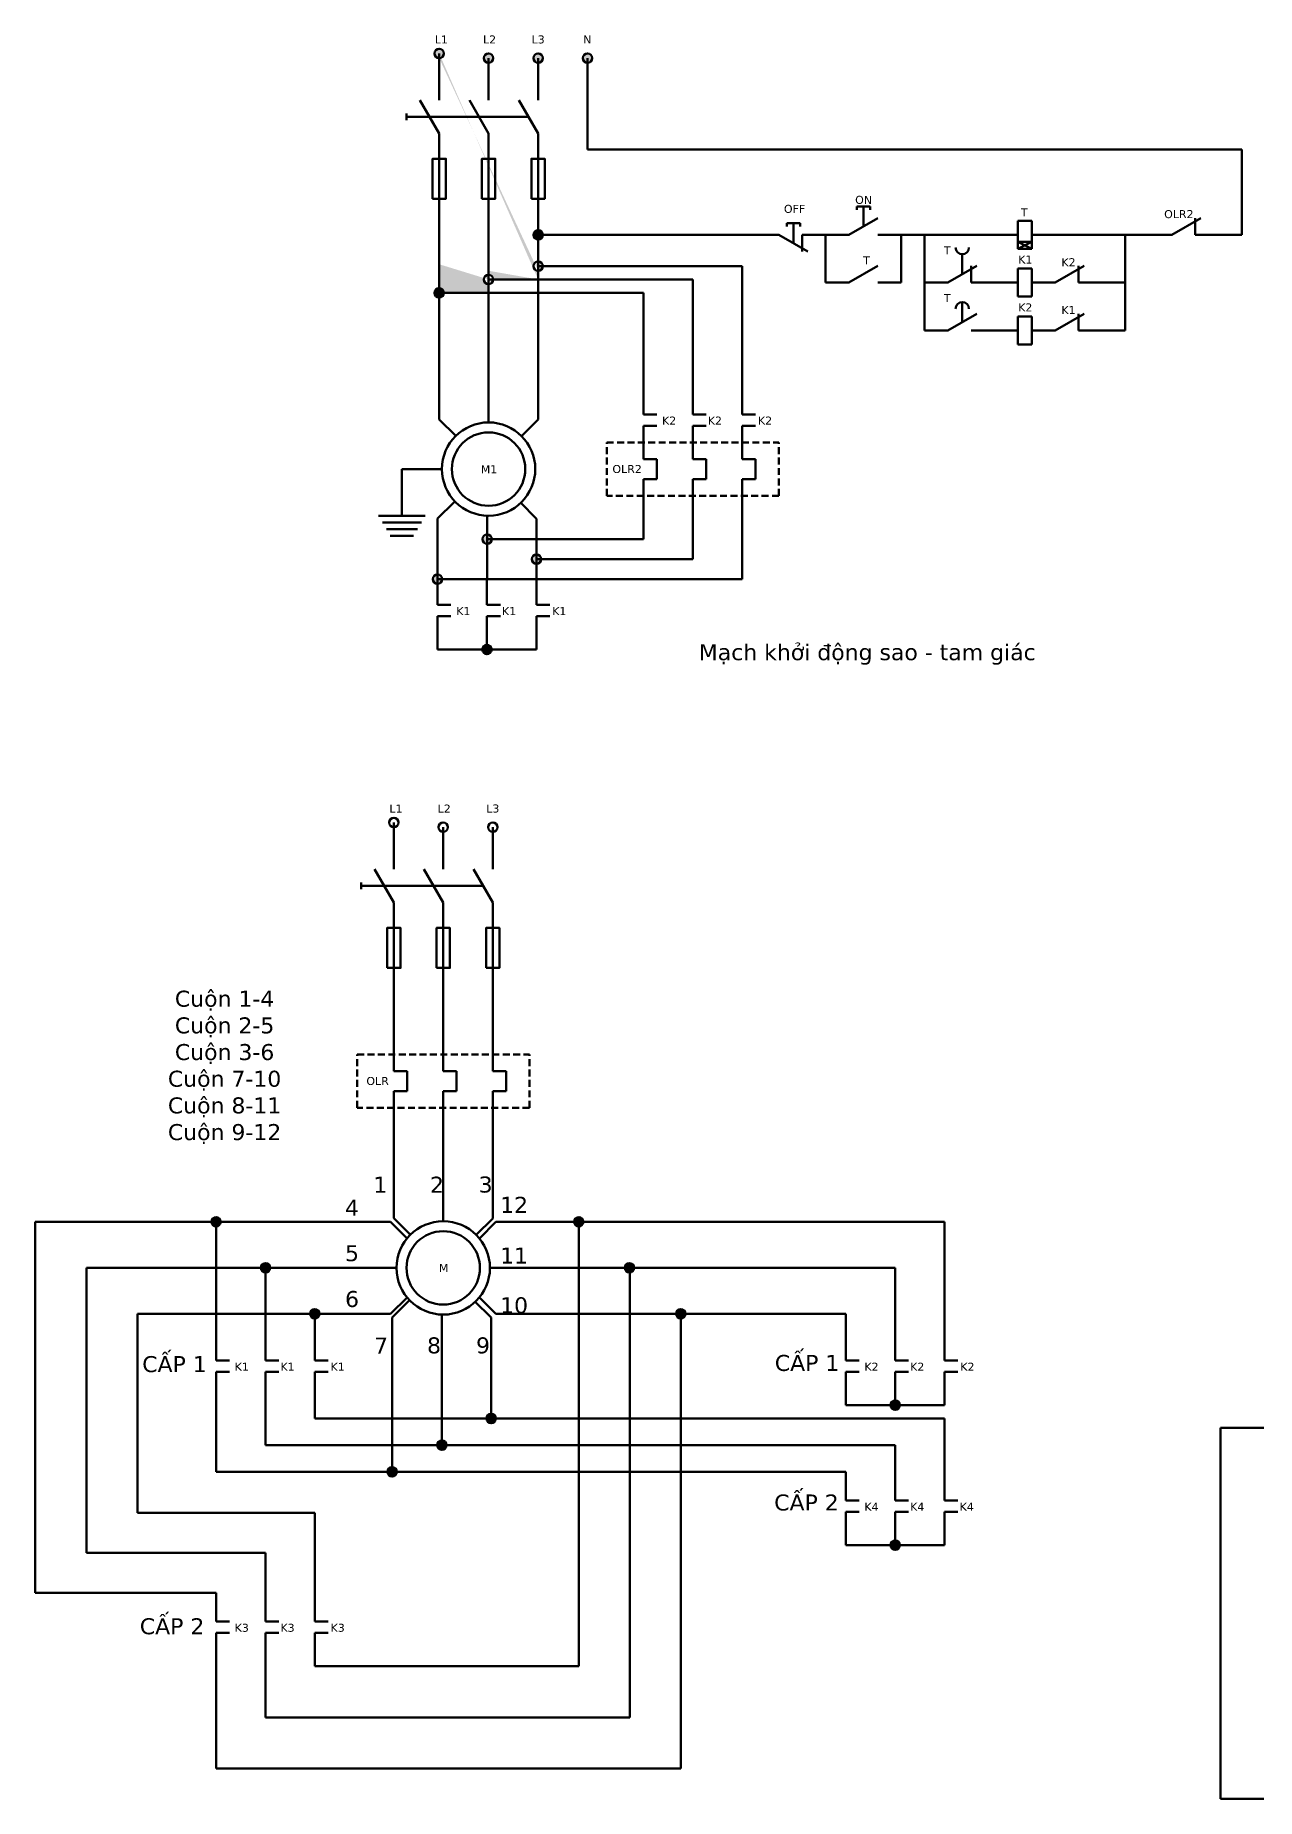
# Model space of a CAD drawing. Header units: inches. Extents: x -249378 to 8604139, y -7721310 to 888715.
# Drawn here: x -92131 to 823686, y -7393962 to -6071669 of the extents above; entities that cross this region are included whole.
import ezdxf

# ---------------------------------------------------------------- set-up
doc = ezdxf.new("R2010")
doc.units = ezdxf.units.IN
doc.header["$LTSCALE"] = 130
doc.header["$MEASUREMENT"] = 0
doc.linetypes.add('DASHED', pattern=[0.75, 0.5, -0.25])
doc.styles.add('khong-ren', font='verdana_0.ttf', dxfattribs={"height": 400})

msp = doc.modelspace()

# ---------------------------------------------------------------- hatches: boundary and pattern name
at = {"lineweight": 70, "ltscale": 130}
h = msp.add_hatch(color=256, dxfattribs=at)
edge = h.paths.add_edge_path()
edge.add_arc((322000, -6088806), 3500, 0, 360)
edge = h.paths.add_edge_path()
edge.add_arc((284877, -6088806), 3500, 0, 360)
edge = h.paths.add_edge_path(flags=17)
edge.add_arc((247754, -6088806), 3500, 0, 360)
edge = h.paths.add_edge_path()
edge.add_arc((210714, -6085306), 3500, 0, 360)
edge = h.paths.add_edge_path()
edge.add_arc((284877, -6244741), 3500, 0, 360)
edge = h.paths.add_edge_path(flags=16)
edge.add_arc((247754, -6254741), 3500, 0, 360)
edge = h.paths.add_edge_path()
edge.add_line((210714, -6088806), (210714, -6085306))
edge.add_line((284877, -6254741), (247754, -6254741))
edge.add_line((247754, -6264741), (210714, -6264741))
edge.add_line((210714, -6254741), (210714, -6243367))
edge.add_line((247754, -6254741), (247754, -6248257))
edge.add_line((284877, -6254741), (284877, -6248257))
h = msp.add_hatch(color=256, dxfattribs=at)
edge = h.paths.add_edge_path()
edge.add_arc((284877, -6221265), 3500, 0, 360)
h = msp.add_hatch(color=256, dxfattribs=at)
edge = h.paths.add_edge_path()
edge.add_arc((210714, -6264741), 3500, 0, 360)
h = msp.add_hatch(color=256, dxfattribs=at)
edge = h.paths.add_edge_path()
edge.add_arc((209523, -6479447), 3500, 0, 360)
edge = h.paths.add_edge_path()
edge.add_arc((246646, -6449447), 3500, 0, 360)
edge = h.paths.add_edge_path()
edge.add_arc((283686, -6464447), 3500, 0, 360)
h = msp.add_hatch(color=256, dxfattribs=at)
edge = h.paths.add_edge_path()
edge.add_arc((246563, -6532303), 3500, 0, 360)
h = msp.add_hatch(color=256, dxfattribs=at)
edge = h.paths.add_edge_path()
edge.add_arc((43391, -6961443), 3500, 0, 360)
h = msp.add_hatch(color=256, dxfattribs=at)
edge = h.paths.add_edge_path()
edge.add_arc((315316, -6961443), 3500, 0, 360)
h = msp.add_hatch(color=256, dxfattribs=at)
edge = h.paths.add_edge_path()
edge.add_arc((80431, -6995940), 3500, 0, 360)
h = msp.add_hatch(color=256, dxfattribs=at)
edge = h.paths.add_edge_path()
edge.add_arc((353500, -6995940), 3500, 0, 360)
h = msp.add_hatch(color=256, dxfattribs=at)
edge = h.paths.add_edge_path()
edge.add_arc((117554, -7030436), 3500, 0, 360)
h = msp.add_hatch(color=256, dxfattribs=at)
edge = h.paths.add_edge_path()
edge.add_arc((391931, -7030436), 3500, 0, 360)
h = msp.add_hatch(color=256, dxfattribs=at)
edge = h.paths.add_edge_path()
edge.add_arc((552567, -7098870), 3500, 0, 360)
h = msp.add_hatch(color=256, dxfattribs=at)
edge = h.paths.add_edge_path()
edge.add_arc((249681, -7108870), 3500, 0, 360)
h = msp.add_hatch(color=256, dxfattribs=at)
edge = h.paths.add_edge_path()
edge.add_arc((212641, -7128870), 3500, 0, 360)
h = msp.add_hatch(color=256, dxfattribs=at)
edge = h.paths.add_edge_path()
edge.add_arc((175518, -7148870), 3500, 0, 360)
h = msp.add_hatch(color=256, dxfattribs=at)
edge = h.paths.add_edge_path()
edge.add_arc((552567, -7203870), 3500, 0, 360)

# ---------------------------------------------------------------- linework, layer by layer
for p, q in [((210714, -6088806), (210714, -6085306)), ((322000, -6120290), (322000, -6157282)), ((223497, -6132790), (277660, -6132790)), ((322000, -6157282), (812627, -6157282)), ((812627, -6221265), (812627, -6157282)), ((210714, -6194274), (210714, -6248257)), ((247754, -6194274), (247754, -6248257)), ((284877, -6194274), (284877, -6248257)), ((284877, -6221265), (465477, -6221265)), ((210714, -6254741), (210714, -6243367)), ((247754, -6254741), (247754, -6248257)), ((363814, -6244741), (284877, -6244741)), ((284877, -6254741), (284877, -6248257)), ((363814, -6244741), (437977, -6244741)), ((437977, -6244741), (437977, -6254741)), ((210714, -6334741), (210714, -6254741)), ((247754, -6264741), (210714, -6264741)), ((284877, -6254741), (247754, -6254741)), ((247754, -6334741), (247754, -6254741)), ((363814, -6264741), (247754, -6264741)), ((400854, -6254741), (284877, -6254741)), ((284877, -6334741), (284877, -6254741)), ((363814, -6334447), (363814, -6264741)), ((400854, -6264741), (400854, -6254741)), ((400854, -6334447), (400854, -6264741)), ((437977, -6324447), (437977, -6254741)), ((363814, -6355931), (373814, -6355931)), ((400854, -6355931), (410854, -6355931)), ((437977, -6355931), (447977, -6355931)), ((197752, -6396947), (182752, -6396947)), ((182754, -6396947), (182754, -6431947)), ((212754, -6396947), (197754, -6396947)), ((182754, -6431947), (165254, -6431947)), ((182754, -6436947), (168170, -6436947)), ((182754, -6431947), (200254, -6431947)), ((182754, -6436947), (197337, -6436947)), ((363814, -6429447), (363814, -6449447)), ((400854, -6431654), (400854, -6449447)), ((437977, -6429531), (437977, -6464447)), ((182754, -6441947), (171087, -6441947)), ((182754, -6446947), (174004, -6446947)), ((182754, -6441947), (194420, -6441947)), ((182754, -6446947), (191504, -6446947)), ((363814, -6449447), (246646, -6449447)), ((400854, -6449447), (400854, -6464447)), ((209523, -6459136), (209523, -6479447)), ((246646, -6459136), (246646, -6479447)), ((283686, -6459136), (283686, -6479447)), ((400854, -6464447), (283686, -6464447)), ((437977, -6464447), (437977, -6479447)), ((437977, -6479447), (209523, -6479447)), ((209523, -6498787), (219523, -6498787)), ((246563, -6498787), (256563, -6498787)), ((283686, -6498787), (293686, -6498787)), ((209523, -6532303), (283686, -6532303)), ((176709, -6665496), (176709, -6661996)), ((189492, -6709480), (243655, -6709480)), ((176709, -6770963), (176709, -6824947)), ((213749, -6770963), (213749, -6824947)), ((250872, -6770963), (250872, -6824947)), ((176709, -6831430), (176709, -6820057)), ((176709, -6848321), (176709, -6831430)), ((213749, -6831430), (213749, -6824947)), ((213749, -6848321), (213749, -6831430)), ((250872, -6831430), (250872, -6824947)), ((250872, -6848321), (250872, -6831430)), ((176709, -6890083), (176709, -6863321)), ((213749, -6890083), (213749, -6863321)), ((250872, -6890083), (250872, -6863321)), ((176709, -6919064), (176709, -6890083)), ((213749, -6919064), (213749, -6890083)), ((250872, -6919064), (250872, -6890083)), ((176709, -6933733), (176709, -6919064)), ((213749, -6933733), (213749, -6919064)), ((250872, -6933733), (250872, -6919064)), ((43391, -6961443), (-92131, -6961443)), ((-92131, -6961443), (-92131, -7179673)), ((149169, -6961443), (43391, -6961443)), ((43391, -6961443), (43391, -7043870)), ((278245, -6961443), (390623, -6961443)), ((315316, -6961443), (315316, -7294673)), ((390623, -6961443), (589690, -6961443)), ((589690, -6961443), (589690, -7043870)), ((80431, -6995940), (-53823, -6995940)), ((-53823, -7030436), (-53823, -6995940)), ((151542, -6995940), (80431, -6995940)), ((80431, -6995940), (80431, -7043870)), ((275955, -6995940), (353500, -6995940)), ((353500, -6995940), (552567, -6995940)), ((353624, -7294673), (353624, -6995940)), ((552567, -6995940), (552567, -7043870)), ((-53823, -7030436), (-53823, -7179673)), ((117554, -7030436), (-15516, -7030436)), ((-15516, -7030436), (-15516, -7179673)), ((149252, -7030436), (117554, -7030436)), ((117554, -7030436), (117554, -7043870)), ((278329, -7030436), (316460, -7030436)), ((316460, -7030436), (515528, -7030436)), ((391931, -7332981), (391931, -7030436)), ((515528, -7030436), (515528, -7043870)), ((175518, -7148870), (175518, -7058129)), ((212641, -7058129), (212641, -7128870)), ((249681, -7058129), (249681, -7108870)), ((43391, -7065354), (53391, -7065354)), ((80431, -7065354), (90431, -7065354)), ((117554, -7065354), (127554, -7065354)), ((515528, -7065354), (525528, -7065354)), ((552567, -7065354), (562567, -7065354)), ((589690, -7065354), (599690, -7065354)), ((43391, -7098870), (43391, -7148870)), ((80431, -7128870), (80431, -7098870)), ((117554, -7098870), (117554, -7108870)), ((515528, -7098870), (589690, -7098870)), ((212641, -7108870), (117554, -7108870)), ((249681, -7108870), (212641, -7108870)), ((249681, -7108870), (589690, -7108870)), ((589690, -7108870), (589690, -7148870)), ((931959, -7115732), (796437, -7115732)), ((796437, -7115732), (796437, -7333962)), ((212641, -7128870), (80431, -7128870)), ((212641, -7128870), (552567, -7128870)), ((552567, -7128870), (552567, -7148870)), ((43391, -7148870), (175518, -7148870)), ((175518, -7148870), (515528, -7148870)), ((-92131, -7179673), (-92131, -7209673)), ((-53823, -7179673), (-53823, -7209673)), ((-15516, -7179673), (43391, -7179673)), ((43391, -7179673), (117554, -7179673)), ((117554, -7179673), (117554, -7239673)), ((515528, -7170354), (525528, -7170354)), ((552567, -7170354), (562567, -7170354)), ((589690, -7170354), (599690, -7170354)), ((515528, -7203923), (589690, -7203923)), ((-92131, -7209673), (-92131, -7239673)), ((-53823, -7209673), (43391, -7209673)), ((43391, -7209673), (80431, -7209673)), ((80431, -7209673), (80431, -7239673)), ((-92131, -7239673), (43391, -7239673)), ((43391, -7261157), (53391, -7261157)), ((80431, -7261157), (90431, -7261157)), ((117554, -7261157), (127554, -7261157)), ((43391, -7371288), (43391, -7294673)), ((80431, -7332981), (80431, -7294673)), ((117554, -7294673), (191717, -7294673)), ((191717, -7294673), (315316, -7294673)), ((353624, -7294673), (353624, -7332981)), ((154594, -7332981), (80431, -7332981)), ((353624, -7332981), (154594, -7332981)), ((391931, -7332981), (391931, -7371288)), ((796437, -7333962), (796437, -7363962)), ((796437, -7363962), (796437, -7393962)), ((117554, -7371288), (43391, -7371288)), ((391931, -7371288), (117554, -7371288)), ((796437, -7393962), (931959, -7393962))]:
    msp.add_line(p, q, dxfattribs=at)
at = {"lineweight": 70, "ltscale": 80}
for p, q in [((210714, -6113806), (210714, -6088806)), ((210714, -6120290), (210714, -6095290)), ((247754, -6113806), (247754, -6088806)), ((247754, -6120290), (247754, -6095290)), ((284877, -6113806), (284877, -6088806)), ((284877, -6120290), (284877, -6095290)), ((322000, -6113806), (322000, -6088806)), ((322000, -6120290), (322000, -6095290)), ((186280, -6132790), (223497, -6132790)), ((210714, -6170290), (210714, -6145290)), ((247754, -6170290), (247754, -6145290)), ((284877, -6170290), (284877, -6145290)), ((210714, -6176774), (210714, -6151774)), ((247754, -6176774), (247754, -6151774)), ((284877, -6176774), (284877, -6151774)), ((210714, -6194274), (210714, -6176774)), ((210714, -6194274), (210714, -6183257)), ((247754, -6194274), (247754, -6176774)), ((247754, -6194274), (247754, -6183257)), ((284877, -6194274), (284877, -6176774)), ((284877, -6194274), (284877, -6183257)), ((528802, -6200015), (523802, -6200015)), ((523802, -6200015), (523802, -6202515)), ((528802, -6215015), (528802, -6200015)), ((528802, -6200015), (533802, -6200015)), ((533802, -6200015), (533802, -6202515)), ((476302, -6212515), (471302, -6212515)), ((471302, -6212515), (471302, -6215015)), ((476302, -6227515), (476302, -6212515)), ((476302, -6212515), (481302, -6212515)), ((481302, -6212515), (481302, -6215015)), ((517977, -6221265), (539627, -6208765)), ((644627, -6221265), (644627, -6210765)), ((655127, -6210765), (644627, -6210765)), ((655127, -6231765), (655127, -6210765)), ((760127, -6221265), (781778, -6208765)), ((777627, -6208765), (777627, -6221265)), ((465477, -6221265), (487127, -6233765)), ((482977, -6221265), (482977, -6233765)), ((482977, -6221265), (517977, -6221265)), ((500477, -6221265), (500477, -6257113)), ((539627, -6221265), (574627, -6221265)), ((557127, -6257113), (557127, -6221265)), ((574627, -6221265), (609627, -6221265)), ((574627, -6221265), (574627, -6257113)), ((609627, -6221265), (644627, -6221265)), ((644627, -6231765), (644627, -6221265)), ((644627, -6226515), (655127, -6226515)), ((644627, -6226515), (655127, -6231765)), ((655127, -6226515), (644627, -6231765)), ((655127, -6221265), (690127, -6221265)), ((690127, -6221265), (725127, -6221265)), ((725127, -6292961), (725127, -6221265)), ((725127, -6221265), (760127, -6221265)), ((777627, -6221265), (812627, -6221265)), ((602953, -6250863), (602953, -6235863)), ((644627, -6231765), (655127, -6231765)), ((517977, -6257113), (539627, -6244613)), ((592127, -6257113), (613778, -6244613)), ((609627, -6244613), (609627, -6257113)), ((644627, -6257113), (644627, -6246613)), ((655127, -6246613), (644627, -6246613)), ((655127, -6267613), (655127, -6246613)), ((672627, -6257113), (694278, -6244613)), ((690127, -6244613), (690127, -6257113)), ((500477, -6257113), (517977, -6257113)), ((539627, -6257113), (557127, -6257113)), ((574627, -6257113), (592127, -6257113)), ((574627, -6257113), (574627, -6292961)), ((609627, -6257113), (644627, -6257113)), ((644627, -6267613), (644627, -6257113)), ((644627, -6267613), (655127, -6267613)), ((655127, -6257113), (672627, -6257113)), ((690127, -6257113), (725127, -6257113)), ((592127, -6292961), (613778, -6280461)), ((602953, -6286711), (602953, -6271711)), ((672627, -6292961), (694278, -6280461)), ((690127, -6280461), (690127, -6292961)), ((574627, -6292961), (592127, -6292961)), ((609627, -6292961), (644627, -6292961)), ((644627, -6292961), (644627, -6282461)), ((655127, -6282461), (644627, -6282461)), ((644627, -6303461), (644627, -6292961)), ((655127, -6303461), (655127, -6282461)), ((655127, -6292961), (672627, -6292961)), ((690127, -6292961), (725127, -6292961)), ((644627, -6303461), (655127, -6303461)), ((437977, -6349447), (437977, -6324447)), ((437977, -6355931), (437977, -6330931)), ((210714, -6359741), (210714, -6334741)), ((247754, -6361947), (247754, -6334741)), ((284877, -6359824), (284877, -6334741)), ((363814, -6349447), (363814, -6334447)), ((363814, -6355931), (363814, -6334447)), ((400854, -6349447), (400854, -6334447)), ((400854, -6355931), (400854, -6334447)), ((223088, -6372115), (210714, -6359741)), ((272502, -6372199), (284877, -6359824)), ((363814, -6389447), (363814, -6364447)), ((363814, -6364447), (373814, -6364447)), ((400854, -6389447), (400854, -6364447)), ((400854, -6364447), (410854, -6364447)), ((437977, -6389447), (437977, -6364447)), ((437977, -6364447), (447977, -6364447)), ((373814, -6389447), (363814, -6389447)), ((373814, -6404447), (373814, -6389447)), ((410854, -6389447), (400854, -6389447)), ((410854, -6404447), (410854, -6389447)), ((447977, -6389447), (437977, -6389447)), ((447977, -6404447), (447977, -6389447)), ((363814, -6429447), (363814, -6404447)), ((363814, -6404447), (373814, -6404447)), ((400854, -6431654), (400854, -6404447)), ((400854, -6404447), (410854, -6404447)), ((437977, -6429531), (437977, -6404447)), ((437977, -6404447), (447977, -6404447)), ((221898, -6421679), (209523, -6434053)), ((271312, -6421762), (283686, -6434136)), ((209523, -6434053), (209523, -6459136)), ((246646, -6431930), (246646, -6459136)), ((283686, -6434136), (283686, -6459136)), ((209523, -6492303), (209523, -6479447)), ((209523, -6498787), (209523, -6479447)), ((246563, -6492303), (246563, -6479447)), ((246563, -6498787), (246563, -6479447)), ((283686, -6492303), (283686, -6479447)), ((283686, -6498787), (283686, -6479447)), ((209523, -6532303), (209523, -6507303)), ((209523, -6507303), (219523, -6507303)), ((246563, -6532303), (246563, -6507303)), ((246563, -6507303), (256563, -6507303)), ((283686, -6532303), (283686, -6507303)), ((283686, -6507303), (293686, -6507303)), ((176709, -6690496), (176709, -6665496)), ((176709, -6696980), (176709, -6671980)), ((213749, -6690496), (213749, -6665496)), ((213749, -6696980), (213749, -6671980)), ((250872, -6690496), (250872, -6665496)), ((250872, -6696980), (250872, -6671980)), ((152275, -6709480), (189492, -6709480)), ((176709, -6746980), (176709, -6721980)), ((176709, -6753463), (176709, -6728463)), ((213749, -6746980), (213749, -6721980)), ((213749, -6753463), (213749, -6728463)), ((250872, -6746980), (250872, -6721980)), ((250872, -6753463), (250872, -6728463)), ((176709, -6770963), (176709, -6753463)), ((213749, -6770963), (213749, -6753463)), ((250872, -6770963), (250872, -6753463)), ((176709, -6770963), (176709, -6759947)), ((213749, -6770963), (213749, -6759947)), ((250872, -6770963), (250872, -6759947)), ((186709, -6848321), (176709, -6848321)), ((186709, -6863321), (186709, -6848321)), ((223749, -6848321), (213749, -6848321)), ((223749, -6863321), (223749, -6848321)), ((260872, -6848321), (250872, -6848321)), ((260872, -6863321), (260872, -6848321)), ((176709, -6863321), (186709, -6863321)), ((213749, -6863321), (223749, -6863321)), ((250872, -6863321), (260872, -6863321)), ((176709, -6958733), (176709, -6933733)), ((213749, -6960940), (213749, -6933733)), ((250872, -6958816), (250872, -6933733)), ((174252, -6961443), (149169, -6961443)), ((186626, -6973817), (174252, -6961443)), ((189083, -6971107), (176709, -6958733)), ((238497, -6971191), (250872, -6958816)), ((240871, -6973817), (253245, -6961443)), ((253245, -6961443), (278245, -6961443)), ((178749, -6995940), (151542, -6995940)), ((248749, -6995940), (275955, -6995940)), ((186626, -7018062), (174252, -7030436)), ((187893, -7020671), (175518, -7033045)), ((237307, -7020754), (249681, -7033129)), ((240871, -7018062), (253245, -7030436)), ((174252, -7030436), (149252, -7030436)), ((175518, -7033045), (175518, -7058129)), ((212641, -7030922), (212641, -7058129)), ((249681, -7033129), (249681, -7058129)), ((253245, -7030436), (278329, -7030436)), ((43391, -7058870), (43391, -7043870)), ((43391, -7065354), (43391, -7043870)), ((80431, -7058870), (80431, -7043870)), ((80431, -7065354), (80431, -7043870)), ((117554, -7058870), (117554, -7043870)), ((117554, -7065354), (117554, -7043870)), ((515528, -7065354), (515528, -7043870)), ((552567, -7065354), (552567, -7043870)), ((589690, -7065354), (589690, -7043870)), ((43391, -7098870), (43391, -7073870)), ((43391, -7073870), (53391, -7073870)), ((80431, -7098870), (80431, -7073870)), ((80431, -7073870), (90431, -7073870)), ((117554, -7098870), (117554, -7073870)), ((117554, -7073870), (127554, -7073870)), ((515528, -7098870), (515528, -7073870)), ((515528, -7073870), (525528, -7073870)), ((552567, -7098870), (552567, -7073870)), ((552567, -7073870), (562567, -7073870)), ((589690, -7098870), (589690, -7073870)), ((589690, -7073870), (599690, -7073870)), ((515528, -7170354), (515528, -7148870)), ((552567, -7170354), (552567, -7148870)), ((589690, -7170354), (589690, -7148870)), ((515528, -7203870), (515528, -7178870)), ((515528, -7178870), (525528, -7178870)), ((552567, -7203870), (552567, -7178870)), ((552567, -7178870), (562567, -7178870)), ((589690, -7203870), (589690, -7178870)), ((589690, -7178870), (599690, -7178870)), ((43391, -7261157), (43391, -7239673)), ((80431, -7261157), (80431, -7239673)), ((117554, -7261157), (117554, -7239673)), ((43391, -7294673), (43391, -7269673)), ((43391, -7269673), (53391, -7269673)), ((80431, -7294673), (80431, -7269673)), ((80431, -7269673), (90431, -7269673)), ((117554, -7294673), (117554, -7269673)), ((117554, -7269673), (127554, -7269673))]:
    msp.add_line(p, q, dxfattribs=at)
at = {"lineweight": 70, "ltscale": 30}
for p, q in [((210714, -6145290), (196280, -6120290)), ((247754, -6145290), (233320, -6120290)), ((284877, -6145290), (270443, -6120290)), ((176709, -6721980), (162275, -6696980)), ((213749, -6721980), (199315, -6696980)), ((250872, -6721980), (236438, -6696980))]:
    msp.add_line(p, q, dxfattribs=at)
at = {"lineweight": 70, "ltscale": 70}
for p, q in [((186280, -6132790), (186280, -6130290)), ((186280, -6132790), (186280, -6135290)), ((152275, -6709480), (152275, -6706980)), ((152275, -6709480), (152275, -6711980))]:
    msp.add_line(p, q, dxfattribs=at)
at = {"linetype": 'DASHED', "lineweight": 70, "ltscale": 80}
for p, q in [((336314, -6416947), (336314, -6376947)), ((336314, -6376947), (465477, -6376947)), ((465477, -6416947), (465477, -6376947)), ((465477, -6416947), (336314, -6416947)), ((149209, -6875821), (149209, -6835821)), ((149209, -6835821), (278372, -6835821)), ((278372, -6875821), (278372, -6835821)), ((278372, -6875821), (149209, -6875821))]:
    msp.add_line(p, q, dxfattribs=at)
at = {"lineweight": 70, "ltscale": 130}
for points in [[(205714, -6194274), (215714, -6194274), (215714, -6164274), (205714, -6164274)], [(242754, -6194274), (252754, -6194274), (252754, -6164274), (242754, -6164274)], [(279877, -6194274), (289877, -6194274), (289877, -6164274), (279877, -6164274)], [(171709, -6770963), (181709, -6770963), (181709, -6740963), (171709, -6740963)], [(208749, -6770963), (218749, -6770963), (218749, -6740963), (208749, -6740963)], [(245872, -6770963), (255872, -6770963), (255872, -6740963), (245872, -6740963)]]:
    msp.add_lwpolyline(points, close=True, dxfattribs=at)
for centre in [(210714, -6085306), (247754, -6088806), (284877, -6088806), (322000, -6088806), (284877, -6221265), (247754, -6254741), (284877, -6244741), (210714, -6264741), (246646, -6449447), (283686, -6464447), (209523, -6479447), (246563, -6532303), (176709, -6661996), (213749, -6665496), (250872, -6665496), (43391, -6961443), (315316, -6961443), (80431, -6995940), (353500, -6995940), (117554, -7030436), (391931, -7030436), (552567, -7098870), (249681, -7108870), (212641, -7128870), (175518, -7148870), (552567, -7203870)]:
    msp.add_circle(centre, 3500, dxfattribs=at)
at = {"lineweight": 70, "ltscale": 80}
for centre, radius in [((247754, -6396947), 35000), ((247754, -6396947), 27500), ((213749, -6995940), 35000), ((213749, -6995940), 27500)]:
    msp.add_circle(centre, radius, dxfattribs=at)
for centre, start, end in [((602953, -6230863), 180, 0), ((602953, -6276711), 0, 180)]:
    msp.add_arc(centre, 5000, start, end, dxfattribs=at)

# ---------------------------------------------------------------- texts
at = {"lineweight": 70, "ltscale": 30, "attachment_point": 5, "style": 'khong-ren'}
for s, insert, char_height, width in [('L1', (212317, -6074835), 6000, 8762.26), ('L2', (248489, -6074835), 6000, 8762.26), ('L3', (284930, -6074835), 6000, 8762.26), ('N', (321799, -6074835), 6000, 8762.26), ('OFF', (477179, -6201894), 6000, 17336.59), ('ON', (528920, -6195132), 6000, 17336.59), ('T', (649360, -6204384), 6000, 17336.59), ('OLR2', (765296, -6205821), 6000, 17336.59), ('T', (531083, -6240506), 6000, 17336.59), ('T', (591668, -6232943), 6000, 17336.59), ('K1', (650143, -6239816), 6000, 17336.59), ('K2', (682566, -6241835), 6000, 17336.59), ('T', (591668, -6268790), 6000, 17336.59), ('K2', (650143, -6275738), 6000, 17336.59), ('K1', (682566, -6277682), 6000, 17336.59), ('K2', (383114, -6360594), 6000, 8697.2), ('K2', (417419, -6360594), 6000, 8697.2), ('K2', (455032, -6360594), 6000, 8697.2), ('M1', (248091, -6397022), 6000, 17336.59), ('OLR2', (351610, -6396947), 6000, 17336.59), ('K1', (228823, -6503450), 6000, 8697.2), ('K1', (263129, -6503450), 6000, 8697.2), ('K1', (300742, -6503450), 6000, 8697.2), ('Mạch khởi động sao - tam giác', (531669, -6535972), 12000, 438732.49), ('L1', (178312, -6651525), 6000, 8762.26), ('L2', (214484, -6651525), 6000, 8762.26), ('L3', (250925, -6651525), 6000, 8762.26), ('Cuộn 1-4\\PCuộn 2-5\\PCuộn 3-6\\PCuộn 7-10\\PCuộn 8-11\\PCuộn 9-12', (49808, -6845583), 12000, 142033.54), ('OLR', (164505, -6855821), 6000, 17336.59), ('1', (166513, -6933537), 12000, 17336.59), ('2', (209057, -6933537), 12000, 17336.59), ('3', (245541, -6933537), 12000, 17336.59), ('4', (145362, -6950859), 12000, 17336.59), ('12', (266871, -6948640), 12000, 17336.59), ('5', (145362, -6985001), 12000, 17336.59), ('11', (266871, -6986658), 12000, 17336.59), ('M', (214086, -6996014), 6000, 17336.59), ('6', (145362, -7019348), 12000, 17336.59), ('10', (266871, -7024064), 12000, 17336.59), ('8', (206841, -7054138), 12000, 17336.59), ('9', (243589, -7054138), 12000, 17336.59), ('CẤP 1', (12236, -7068186), 12000, 58667.75), ('7', (167140, -7054138), 12000, 17336.59), ('CẤP 1', (486544, -7067309), 12000, 58667.75), ('K1', (62691, -7070017), 6000, 8697.2), ('K1', (96997, -7070017), 6000, 8697.2), ('K1', (134610, -7070017), 6000, 8697.2), ('K2', (534827, -7070017), 6000, 8697.2), ('K2', (569133, -7070017), 6000, 8697.2), ('K2', (606746, -7070017), 6000, 8697.2), ('CẤP 2', (486077, -7171948), 12000, 58667.75), ('K4', (534827, -7175017), 6000, 8697.2), ('K4', (569133, -7175017), 6000, 8697.2), ('K4', (606256, -7175017), 6000, 8697.2), ('CẤP 2', (10439, -7264739), 12000, 58667.75), ('K3', (62691, -7265820), 6000, 8697.2), ('K3', (96997, -7265820), 6000, 8697.2), ('K3', (134610, -7265820), 6000, 8697.2)]:
    msp.add_mtext(s, dxfattribs=dict(at, insert=insert, char_height=char_height, width=width))

doc.saveas('drawing.dxf')
